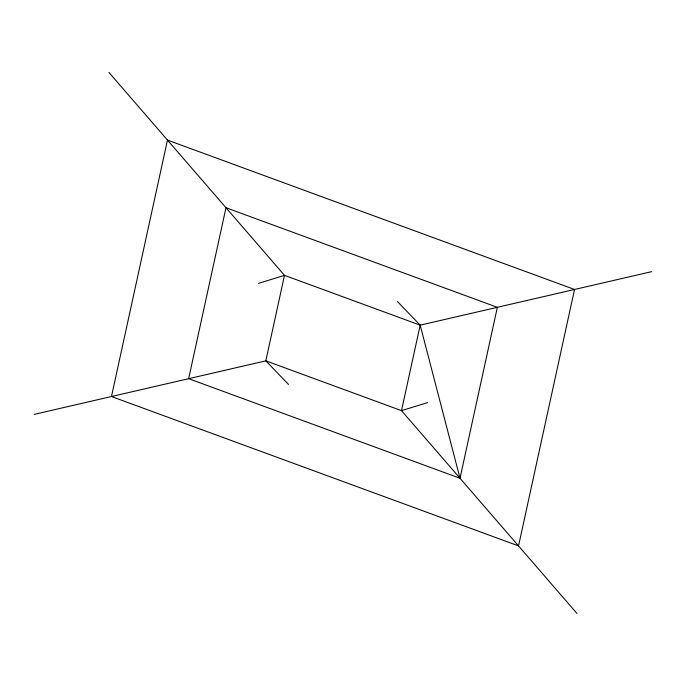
<?xml version="1.0" encoding="UTF-8"?>
<svg xmlns="http://www.w3.org/2000/svg" width="686" height="686" viewBox="0 0 686 686"><rect width="100%" height="100%" fill="white"/><g stroke="black" fill="none" stroke-linecap="round" stroke-linejoin="round"><path stroke-width="1.03" d="M397.468 301.54L420.175 325.155L401.507 410.64L577.037 613.55M460.014 478.271L497.35 307.319L225.986 207.729L188.65 378.681L460.014 478.271L420.175 325.155L284.493 275.36L108.963 72.45M258.476 283.369L284.493 275.36L265.825 360.845L288.532 384.46M427.524 402.631L401.507 410.64L265.825 360.845L34.3 414.361M420.175 325.155L651.7 271.639M167.47 140.09L111.475 396.525L518.53 545.91L574.525 289.475L167.47 140.09"/></g></svg>
